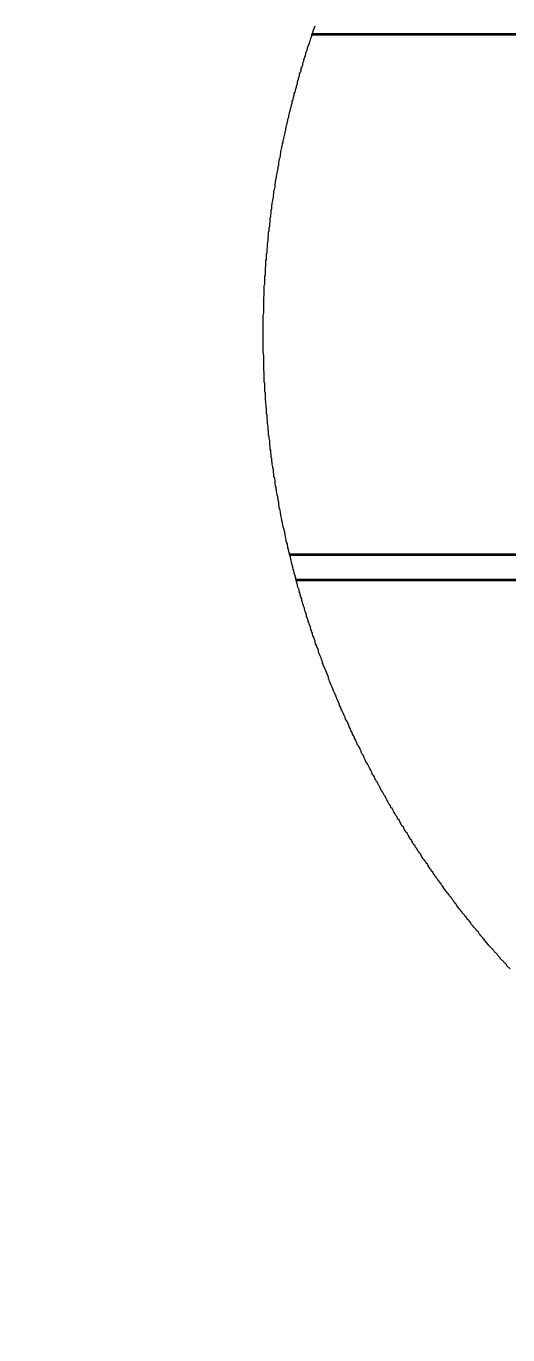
# Model space of a CAD drawing. Header units: feet. Extents: x -13743 to 68376, y -48 to 67763.
# Drawn here: x -255.02 to -250.27, y 63121.73 to 63134.63 of the extents above; entities that cross this region are included whole.
import ezdxf
from ezdxf.enums import TextEntityAlignment as Align

# ---------------------------------------------------------------- set-up
doc = ezdxf.new("R2018")
doc.units = ezdxf.units.FT
doc.header["$MEASUREMENT"] = 0
doc.layers.add('G-ANNO-TEXT', color=1, linetype='Continuous')
doc.layers.add('PDF_0', color=7, linetype='Continuous')
doc.styles.add('NEI-A', font='arial.ttf')
doc.styles.get("Standard").update_dxf_attribs({"font": 'arial.ttf'})

# ---------------------------------------------------------------- blocks, each defined once
blk = doc.blocks.new('DETAIL_TITLE')
at = {"style": 'NEI-A', "flags": 8}
blk.add_attdef('#', text='', height=0.2, dxfattribs=at).set_placement((0.5922, -0.5109), align=Align.MIDDLE_CENTER)
at = {"lineweight": 30, "flags": 104}
blk.add_attdef('DETAIL_TITLE', text='', height=0.2, dxfattribs=at).set_placement((0.9099, -0.52514), align=Align.BOTTOM_LEFT)
at = {"style": 'NEI-A'}
for tag, p in [('SCALE:', (0.93865, -0.73792)), ('1"_=_', (1.5474, -0.73792))]:
    blk.add_attdef(tag, text='', height=0.1, dxfattribs=at).set_placement(p, align=Align.BOTTOM_LEFT)

msp = doc.modelspace()

# ---------------------------------------------------------------- linework, layer by layer
at = {"layer": 'PDF_0', "lineweight": 18}
msp.add_lwpolyline([(-250.247, 63125.338), (-250.279, 63125.37), (-250.284, 63125.381), (-250.295, 63125.391), (-250.305, 63125.396), (-250.31, 63125.407), (-250.342, 63125.439), (-250.347, 63125.449), (-250.368, 63125.47), (-250.374, 63125.481), (-250.405, 63125.512), (-250.411, 63125.523), (-250.458, 63125.57), (-250.463, 63125.581), (-250.484, 63125.602), (-250.49, 63125.613), (-250.511, 63125.634), (-250.516, 63125.644), (-250.537, 63125.665), (-250.542, 63125.676), (-250.553, 63125.686), (-250.558, 63125.697), (-250.579, 63125.718), (-250.584, 63125.728), (-250.606, 63125.75), (-250.611, 63125.76), (-250.632, 63125.781), (-250.637, 63125.792), (-250.648, 63125.802), (-250.653, 63125.813), (-250.674, 63125.834), (-250.679, 63125.844), (-250.69, 63125.855), (-250.695, 63125.866), (-250.716, 63125.887), (-250.722, 63125.897), (-250.732, 63125.908), (-250.737, 63125.918), (-250.748, 63125.929), (-250.753, 63125.939), (-250.774, 63125.96), (-250.779, 63125.976), (-250.79, 63125.987), (-250.795, 63125.997), (-250.806, 63126.008), (-250.811, 63126.018), (-250.822, 63126.029), (-250.827, 63126.039), (-250.848, 63126.061), (-250.853, 63126.071), (-250.864, 63126.082), (-250.869, 63126.092), (-250.88, 63126.103), (-250.885, 63126.113), (-250.895, 63126.124), (-250.901, 63126.134), (-250.911, 63126.15), (-250.917, 63126.161), (-250.927, 63126.171), (-250.932, 63126.182), (-250.943, 63126.192), (-250.948, 63126.203), (-250.959, 63126.213), (-250.964, 63126.224), (-250.975, 63126.234), (-250.98, 63126.245), (-250.99, 63126.261), (-250.996, 63126.271), (-251.006, 63126.282), (-251.011, 63126.292), (-251.022, 63126.303), (-251.027, 63126.314), (-251.038, 63126.324), (-251.048, 63126.345), (-251.059, 63126.361), (-251.064, 63126.372), (-251.075, 63126.382), (-251.08, 63126.393), (-251.09, 63126.403), (-251.096, 63126.414), (-251.106, 63126.424), (-251.112, 63126.435), (-251.122, 63126.451), (-251.133, 63126.472), (-251.143, 63126.482), (-251.148, 63126.493), (-251.159, 63126.503), (-251.164, 63126.519), (-251.17, 63126.53), (-251.18, 63126.54), (-251.185, 63126.551), (-251.196, 63126.561), (-251.206, 63126.582), (-251.217, 63126.598), (-251.222, 63126.609), (-251.233, 63126.619), (-251.243, 63126.64), (-251.254, 63126.656), (-251.264, 63126.677), (-251.275, 63126.688), (-251.28, 63126.698), (-251.291, 63126.709), (-251.296, 63126.725), (-251.301, 63126.735), (-251.312, 63126.746), (-251.322, 63126.767), (-251.333, 63126.783), (-251.343, 63126.804), (-251.354, 63126.814), (-251.359, 63126.825), (-251.365, 63126.841), (-251.375, 63126.851), (-251.386, 63126.872), (-251.396, 63126.888), (-251.412, 63126.92), (-251.423, 63126.93), (-251.428, 63126.946), (-251.433, 63126.957), (-251.444, 63126.967), (-251.449, 63126.978), (-251.454, 63126.993), (-251.465, 63127.004), (-251.475, 63127.025), (-251.481, 63127.041), (-251.491, 63127.051), (-251.507, 63127.083), (-251.517, 63127.099), (-251.528, 63127.12), (-251.533, 63127.136), (-251.544, 63127.146), (-251.554, 63127.167), (-251.56, 63127.183), (-251.57, 63127.194), (-251.581, 63127.215), (-251.586, 63127.231), (-251.591, 63127.241), (-251.602, 63127.252), (-251.607, 63127.262), (-251.612, 63127.278), (-251.623, 63127.299), (-251.633, 63127.315), (-251.649, 63127.347), (-251.654, 63127.362), (-251.665, 63127.373), (-251.67, 63127.384), (-251.676, 63127.399), (-251.686, 63127.42), (-251.691, 63127.436), (-251.697, 63127.447), (-251.707, 63127.457), (-251.712, 63127.468), (-251.718, 63127.484), (-251.728, 63127.505), (-251.734, 63127.521), (-251.739, 63127.531), (-251.749, 63127.542), (-251.755, 63127.557), (-251.765, 63127.579), (-251.77, 63127.594), (-251.781, 63127.615), (-251.786, 63127.631), (-251.797, 63127.642), (-251.802, 63127.652), (-251.807, 63127.668), (-251.818, 63127.689), (-251.823, 63127.705), (-251.834, 63127.726), (-251.839, 63127.742), (-251.849, 63127.763), (-251.855, 63127.779), (-251.86, 63127.789), (-251.871, 63127.8), (-251.876, 63127.816), (-251.886, 63127.837), (-251.892, 63127.853), (-251.902, 63127.874), (-251.907, 63127.89), (-251.913, 63127.9), (-251.918, 63127.916), (-251.929, 63127.937), (-251.934, 63127.953), (-251.944, 63127.974), (-251.95, 63127.99), (-251.96, 63128.011), (-251.965, 63128.027), (-251.971, 63128.037), (-251.976, 63128.053), (-251.987, 63128.074), (-251.992, 63128.09), (-251.997, 63128.1), (-252.002, 63128.116), (-252.013, 63128.137), (-252.018, 63128.153), (-252.029, 63128.174), (-252.034, 63128.19), (-252.039, 63128.201), (-252.039, 63128.216), (-252.05, 63128.237), (-252.055, 63128.253), (-252.06, 63128.264), (-252.066, 63128.28), (-252.076, 63128.301), (-252.081, 63128.316), (-252.087, 63128.327), (-252.092, 63128.343), (-252.097, 63128.353), (-252.097, 63128.369), (-252.108, 63128.39), (-252.113, 63128.406), (-252.118, 63128.417), (-252.124, 63128.432), (-252.134, 63128.454), (-252.139, 63128.469), (-252.139, 63128.48), (-252.145, 63128.496), (-252.15, 63128.506), (-252.155, 63128.522), (-252.166, 63128.543), (-252.171, 63128.559), (-252.171, 63128.569), (-252.176, 63128.585), (-252.182, 63128.596), (-252.187, 63128.612), (-252.192, 63128.622), (-252.197, 63128.638), (-252.197, 63128.649), (-252.203, 63128.659), (-252.208, 63128.675), (-252.213, 63128.685), (-252.218, 63128.712), (-252.224, 63128.728), (-252.229, 63128.738), (-252.234, 63128.754), (-252.24, 63128.764), (-252.24, 63128.775), (-252.245, 63128.791), (-252.25, 63128.801), (-252.255, 63128.817), (-252.255, 63128.828), (-252.261, 63128.844), (-252.266, 63128.854), (-252.271, 63128.87), (-252.276, 63128.896), (-252.282, 63128.907), (-252.287, 63128.923), (-252.292, 63128.933), (-252.298, 63128.96), (-252.303, 63128.97), (-252.303, 63128.986), (-252.308, 63128.996), (-252.313, 63129.012), (-252.319, 63129.023), (-252.319, 63129.039), (-252.324, 63129.049), (-252.329, 63129.065), (-252.329, 63129.075), (-252.34, 63129.102), (-252.345, 63129.118), (-252.345, 63129.128), (-252.355, 63129.155), (-252.355, 63129.17), (-252.361, 63129.17), (-252.361, 63129.186), (-252.371, 63129.223), (-252.377, 63129.239), (-252.382, 63129.265), (-252.387, 63129.276), (-252.392, 63129.302), (-252.398, 63129.318), (-252.413, 63129.397), (-252.424, 63129.423), (-252.424, 63129.434), (-252.429, 63129.45), (-252.435, 63129.476), (-252.44, 63129.487), (-252.44, 63129.502), (-252.445, 63129.513), (-252.445, 63129.529), (-252.45, 63129.539), (-252.456, 63129.555), (-252.456, 63129.566), (-252.466, 63129.618), (-252.471, 63129.634), (-252.471, 63129.645), (-252.477, 63129.661), (-252.477, 63129.671), (-252.482, 63129.687), (-252.487, 63129.697), (-252.493, 63129.729), (-252.493, 63129.74), (-252.498, 63129.755), (-252.498, 63129.766), (-252.503, 63129.782), (-252.508, 63129.808), (-252.508, 63129.819), (-252.514, 63129.834), (-252.514, 63129.845), (-252.519, 63129.871), (-252.524, 63129.887), (-252.524, 63129.898), (-252.529, 63129.914), (-252.529, 63129.94), (-252.535, 63129.956), (-252.535, 63129.966), (-252.54, 63129.982), (-252.54, 63129.993), (-252.545, 63130.008), (-252.545, 63130.019), (-252.551, 63130.045), (-252.551, 63130.061), (-252.556, 63130.072), (-252.556, 63130.087), (-252.561, 63130.098), (-252.566, 63130.13), (-252.566, 63130.156), (-252.572, 63130.182), (-252.577, 63130.193), (-252.577, 63130.219), (-252.582, 63130.235), (-252.582, 63130.261), (-252.587, 63130.277), (-252.587, 63130.288), (-252.593, 63130.314), (-252.593, 63130.33), (-252.598, 63130.34), (-252.598, 63130.367), (-252.603, 63130.383), (-252.603, 63130.409), (-252.608, 63130.425), (-252.608, 63130.451), (-252.614, 63130.462), (-252.614, 63130.488), (-252.619, 63130.504), (-252.619, 63130.546), (-252.624, 63130.572), (-252.624, 63130.583), (-252.63, 63130.599), (-252.63, 63130.641), (-252.635, 63130.651), (-252.635, 63130.678), (-252.64, 63130.72), (-252.64, 63130.736), (-252.645, 63130.773), (-252.645, 63130.799), (-252.651, 63130.815), (-252.651, 63130.857), (-252.656, 63130.92), (-252.661, 63130.962), (-252.661, 63131.015), (-252.666, 63131.031), (-252.666, 63131.11), (-252.672, 63131.126), (-252.672, 63131.221), (-252.677, 63131.237), (-252.677, 63131.384), (-252.682, 63131.426), (-252.682, 63131.779), (-252.677, 63131.806), (-252.677, 63131.953), (-252.672, 63131.98), (-252.672, 63132.075), (-252.666, 63132.09), (-252.666, 63132.169), (-252.661, 63132.185), (-252.661, 63132.238), (-252.656, 63132.28), (-252.656, 63132.322), (-252.651, 63132.333), (-252.651, 63132.386), (-252.645, 63132.401), (-252.645, 63132.428), (-252.64, 63132.454), (-252.64, 63132.48), (-252.635, 63132.523), (-252.635, 63132.549), (-252.63, 63132.565), (-252.63, 63132.602), (-252.624, 63132.618), (-252.624, 63132.644), (-252.619, 63132.66), (-252.619, 63132.67), (-252.614, 63132.712), (-252.614, 63132.739), (-252.608, 63132.755), (-252.608, 63132.765), (-252.603, 63132.791), (-252.603, 63132.818), (-252.598, 63132.834), (-252.598, 63132.86), (-252.593, 63132.876), (-252.593, 63132.886), (-252.587, 63132.913), (-252.587, 63132.928), (-252.582, 63132.939), (-252.582, 63132.965), (-252.577, 63132.981), (-252.577, 63133.008), (-252.572, 63133.023), (-252.566, 63133.05), (-252.566, 63133.076), (-252.561, 63133.087), (-252.561, 63133.102), (-252.556, 63133.129), (-252.551, 63133.139), (-252.551, 63133.155), (-252.545, 63133.182), (-252.545, 63133.197), (-252.54, 63133.208), (-252.54, 63133.224), (-252.535, 63133.234), (-252.535, 63133.25), (-252.529, 63133.261), (-252.529, 63133.287), (-252.524, 63133.303), (-252.524, 63133.313), (-252.519, 63133.329), (-252.514, 63133.355), (-252.514, 63133.371), (-252.508, 63133.382), (-252.508, 63133.398), (-252.503, 63133.424), (-252.498, 63133.435), (-252.498, 63133.45), (-252.493, 63133.461), (-252.493, 63133.477), (-252.487, 63133.487), (-252.487, 63133.503), (-252.482, 63133.514), (-252.471, 63133.566), (-252.466, 63133.582), (-252.466, 63133.593), (-252.461, 63133.608), (-252.461, 63133.619), (-252.456, 63133.635), (-252.456, 63133.645), (-252.45, 63133.661), (-252.445, 63133.688), (-252.44, 63133.703), (-252.44, 63133.714), (-252.435, 63133.73), (-252.429, 63133.74), (-252.429, 63133.756), (-252.424, 63133.767), (-252.424, 63133.782), (-252.413, 63133.809), (-252.413, 63133.819), (-252.408, 63133.835), (-252.408, 63133.846), (-252.398, 63133.872), (-252.398, 63133.888), (-252.392, 63133.898), (-252.387, 63133.914), (-252.382, 63133.941), (-252.377, 63133.951), (-252.377, 63133.967), (-252.371, 63133.977), (-252.366, 63133.993), (-252.366, 63134.004), (-252.361, 63134.014), (-252.355, 63134.03), (-252.355, 63134.041), (-252.345, 63134.067), (-252.345, 63134.083), (-252.34, 63134.093), (-252.334, 63134.109), (-252.334, 63134.12), (-252.329, 63134.136), (-252.324, 63134.146), (-252.324, 63134.162), (-252.319, 63134.172), (-252.313, 63134.188), (-252.308, 63134.199), (-252.308, 63134.215), (-252.303, 63134.225), (-252.292, 63134.251), (-252.292, 63134.267), (-252.282, 63134.288), (-252.282, 63134.304), (-252.276, 63134.315), (-252.271, 63134.331), (-252.266, 63134.341), (-252.261, 63134.357), (-252.261, 63134.367), (-252.255, 63134.383), (-252.25, 63134.394), (-252.245, 63134.41), (-252.245, 63134.42), (-252.24, 63134.436), (-252.229, 63134.457), (-252.224, 63134.473), (-252.224, 63134.483), (-252.218, 63134.499), (-252.213, 63134.51), (-252.203, 63134.536), (-252.203, 63134.552), (-252.197, 63134.557), (-252.192, 63134.573), (-252.187, 63134.594), (-252.182, 63134.61), (-252.176, 63134.62), (-252.171, 63134.636)], dxfattribs=at)
at = {"layer": 'PDF_0', "color": 8, "lineweight": 35, "true_color": 0x7f7f7f}
for points in [[(-252.203, 63134.552), (-249.862, 63134.552)], [(-252.424, 63129.423), (-249.862, 63129.423)]]:
    msp.add_lwpolyline(points, dxfattribs=at)
at = {"layer": 'PDF_0', "lineweight": 35}
msp.add_lwpolyline([(-249.862, 63129.17), (-252.355, 63129.17)], dxfattribs=at)

# ---------------------------------------------------------------- block references
at = {"layer": 'G-ANNO-TEXT'}
ref = msp.add_blockref('DETAIL_TITLE', (-460.635, 63776.869), dxfattribs=dict(at, xscale=128.9267043143703, yscale=128.9267043143703, zscale=128.9267043143703))
lines = msp.add_mtext('{\\LDC BLOCK TYPE-1 (3) STRINGS (78) MODULES [580W]}', dxfattribs={"layer": '0', "insert": (-343.325, 63747.843), "char_height": 858.86809, "attachment_point": 1})
ref.add_attrib('DETAIL_TITLE', '', (-343.325, 63747.843)).embed_mtext(lines)

doc.saveas('drawing.dxf')
